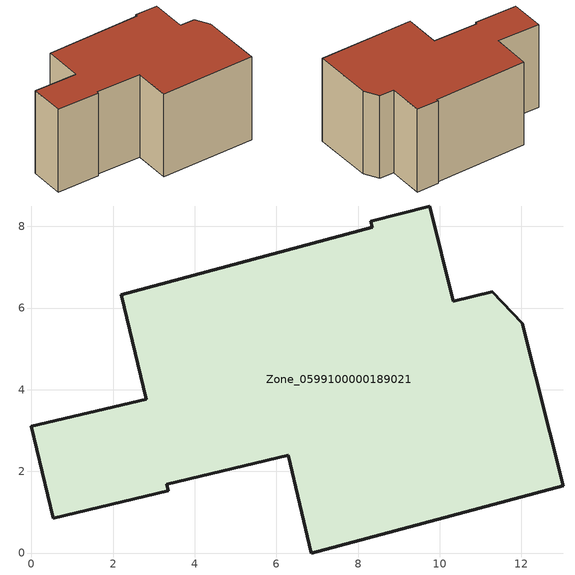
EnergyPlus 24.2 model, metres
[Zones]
Zone_0599100000189021
 floor ground (C_G): 3.35,1.53 0.54,0.85 0,3.1 2.81,3.77 2.2,6.32 8.35,7.98 8.31,8.13 9.76,8.5 10.34,6.17 11.29,6.41 12.03,5.63 13.02,1.64 6.86,0 6.29,2.39 3.32,1.68 z0
 wall outside (C_F): 0.54,0.85 3.35,1.53 3.32,1.68 6.29,2.39 6.86,0 13.02,1.64 12.03,5.63 11.29,6.41 10.34,6.17 9.76,8.5 8.31,8.13 8.35,7.98 2.2,6.32 2.81,3.77 0,3.1 0.54,0.85 z0:5.9
 roof outside (C_R): 12.03,5.63 11.29,6.41 10.34,6.17 9.76,8.5 8.31,8.13 8.35,7.98 2.2,6.32 2.81,3.77 0,3.1 0.54,0.85 3.35,1.53 3.32,1.68 6.29,2.39 6.86,0 13.02,1.64 z5.9
[BUILDING]
Pand.0599100000189021: North Axis=0; Terrain=City; Loads Convergence Tolerance Value=0.04; Temperature Convergence Tolerance Value=0.4; Solar Distribution=FullExterior; Maximum Number of Warmup Days=25; Minimum Number of Warmup Days=1
[Site:Location]
Rotterdam.The.Hague.AP_ZH_NLD Design_Conditions: Latitude=51.96; Longitude=4.45; Time Zone=1; Elevation=-4.5
[SITE:GROUNDTEMPERATURE:BUILDINGSURFACE]
18, 18, 18, 18, 18, 18, 18, 18, 18, 18, 18, 18
[MATERIAL] Thermal Absorptance=0.9; Solar Absorptance=0.7; Visible Absorptance=0.7
Name | Roughness | Thickness | Conductivity | Density | Specific Heat
G.TI.1965-1974 | MediumSmooth | 0.15 | 0.882353 | 540 | 1210
F.TI.1965-1974 | Rough | 0.3 | 0.697674 | 1920 | 840
R.TI.1965-1974 | MediumRough | 0.2 | 0.232558 | 1500 | 1000
[CONSTRUCTION]
C_G: G.TI.1965-1974
C_F: F.TI.1965-1974
C_R: R.TI.1965-1974
[ZONE]
Zone_0599100000189021: Type=1; Multiplier=1; Ceiling Height=Autocalculate; Volume=Autocalculate; Floor Area=autocalculate; Part of Total Floor Area=Yes
[ZONEINFILTRATION:DESIGNFLOWRATE]
Infil_Zone_0599100000189021: Zone or ZoneList or Space or SpaceList=Zone_0599100000189021; Schedule=AlwaysOn; Design Flow Rate Calculation Method=Flow/Area; Flow Rate per Floor Area=0.003; Constant Term Coefficient=1; Temperature Term Coefficient=0; Velocity Term Coefficient=0; Velocity Squared Term Coefficient=0
[HVACTEMPLATE:ZONE:IDEALLOADSAIRSYSTEM]
Zone_0599100000189021: Maximum Heating Supply Air Temperature=50; Minimum Cooling Supply Air Temperature=13; Maximum Heating Supply Air Humidity Ratio=0.0156; Minimum Cooling Supply Air Humidity Ratio=0.0077; Heating Limit=NoLimit; Cooling Limit=NoLimit; Dehumidification Control Type=ConstantSensibleHeatRatio; Cooling Sensible Heat Ratio=0.7; Dehumidification Setpoint=60; Humidification Control Type=None; Humidification Setpoint=30; Outdoor Air Method=None; Outdoor Air Flow Rate per Person=0.00944; Outdoor Air Flow Rate per Zone Floor Area=0; Outdoor Air Flow Rate per Zone=0; Demand Controlled Ventilation Type=None; Outdoor Air Economizer Type=NoEconomizer; Heat Recovery Type=None; Sensible Heat Recovery Effectiveness=0.7; Latent Heat Recovery Effectiveness=0.65
[ZONECONTROL:THERMOSTAT]
ThermostatControl_Zone_0599100000189021: Zone or ZoneList=Zone_0599100000189021; Control Type Schedule=DualSetpointControlType; Control 1=Thermostat_Zone_0599100000189021; Temperature Difference Between Cutout And Setpoint=0
[THERMOSTATSETPOINT:DUALSETPOINT]
Thermostat_Zone_0599100000189021: Heating Setpoint Temperature Schedule=HeatingSetpoint_Zone_0599100000189021; Cooling Setpoint Temperature Schedule=CoolingSetpoint_Zone_0599100000189021
[SCHEDULE:COMPACT]
HeatingSetpoint_Zone_0599100000189021: Through: 12/31, For: AllDays, Until: 24:00, 21
CoolingSetpoint_Zone_0599100000189021: Through: 12/31, For: AllDays, Until: 24:00, 24
DualSetpointControlType: Through: 12/31, For: AllDays, Until: 24:00, 4
AlwaysOn: Through: 12/31, For: AllDays, Until: 24:00, 1
